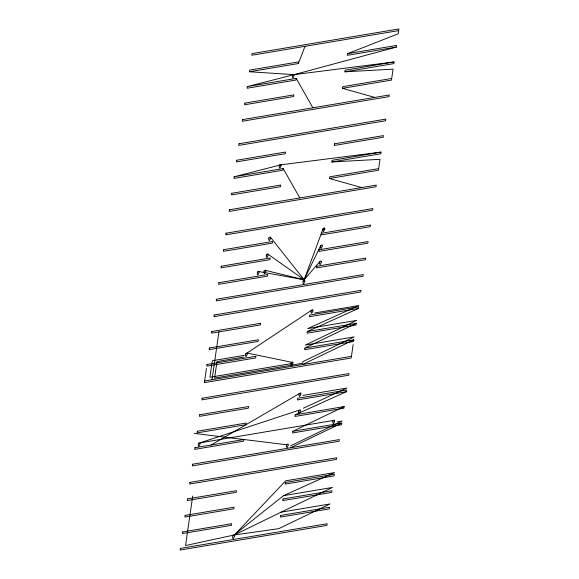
<?xml version="1.0" encoding="UTF-8"?>
<svg xmlns="http://www.w3.org/2000/svg" width="579" height="579" viewBox="0 0 579 579"><rect width="100%" height="100%" fill="white"/><g stroke="black" fill="none" stroke-linecap="round" stroke-linejoin="round"><path stroke-width="0.87" d="M298.728 411.018L298.699 410.576A0.919 0.55 -20.8 0 1 298.612 410.345L300.175 409.744A0.774 0.463 -20.8 0 1 300.298 409.925L300.154 410.735A5.406 3.235 -20.8 0 1 300.429 410.844L299.148 413.471L298.612 412.632A25.006 14.982 -20.8 0 0 298.489 412.082L298.677 411.047M206.428 368.483L204.373 382.647L351.207 357.996L353.147 344.599M234.206 176.761L233.967 178.412L282.914 170.197L283.153 168.547L234.206 176.761L281.025 164.798L381.04 152.111L380.801 153.761L331.854 161.975L332.093 160.325L381.04 152.111M247.269 86.604L247.03 88.254L295.97 80.04L296.216 78.389L247.269 86.604L294.089 74.64L396.253 47.102L396.492 45.451L347.552 53.673L347.306 55.323L396.253 47.102M249.419 71.753L249.658 70.102L298.605 61.888L298.366 63.538L249.419 71.753L294.089 74.64L394.104 61.953L393.865 63.603L344.918 71.825L345.156 70.175L394.104 61.953M192.713 496.051L185.541 545.556L233.974 535.039L278.738 528.663L330.059 503.947L281.112 512.162L232.693 535.727A0.919 0.55 -20.8 0 0 232.772 535.966L232.563 537.471A25.006 14.982 -20.8 0 1 232.693 538.014L233.228 538.854L234.538 536.241A5.406 3.235 -20.8 0 0 234.234 536.125L234.379 535.307A0.774 0.463 -20.8 0 0 234.256 535.126L285.657 480.809L334.604 472.587L283.507 495.66L233.974 535.039M212.001 379.759L218.934 331.897M292.829 431.297L292.59 432.947L341.538 424.733L341.776 423.083L292.829 431.297L344.165 406.581L343.926 408.231L294.979 416.446L295.225 414.796L346.314 391.73L346.56 390.08L297.613 398.294L297.374 399.944L346.314 391.73M304.894 348.059L304.655 349.709L353.595 341.494L353.834 339.844L304.894 348.059L356.23 323.343L355.991 324.993L307.044 333.207L307.283 331.557L358.379 308.491L358.618 306.841L309.671 315.056L309.432 316.706L358.379 308.491M361.636 187.567L329.465 178.484L329.704 176.834L378.644 168.612M374.7 97.417L342.529 88.326L342.768 86.676L391.708 78.455M257.365 272.564L257.235 273.57A25.006 14.982 -20.8 0 1 257.358 274.113L257.894 274.953L259.204 272.34A5.406 3.235 -20.8 0 0 258.9 272.224L259.045 271.406A0.774 0.463 -20.8 0 0 258.922 271.225L257.358 271.826A0.919 0.55 -20.8 0 0 257.438 272.065L257.474 272.499M268.895 238.287L268.707 239.315A25.006 14.982 -20.8 0 1 268.837 239.865L269.365 240.705L270.683 238.092A5.406 3.235 -20.8 0 0 270.379 237.976L270.523 237.158A0.774 0.463 -20.8 0 0 270.4 236.977L268.83 237.578A0.919 0.55 -20.8 0 0 268.917 237.817L268.953 238.251M266.383 255.259L266.253 256.258A25.006 14.982 -20.8 0 1 266.383 256.808L266.912 257.648L268.229 255.028A5.406 3.235 -20.8 0 0 267.918 254.912L268.077 254.167A0.774 0.463 -20.8 0 0 267.947 253.92L266.376 254.514A0.919 0.55 -20.8 0 0 266.463 254.753L266.499 255.194M264.096 271.413L263.908 272.448A25.006 14.982 -20.8 0 1 264.031 272.991L264.567 273.838L265.884 271.218A5.406 3.235 -20.8 0 0 265.573 271.102L265.732 270.357A0.774 0.463 -20.8 0 0 265.602 270.103L264.031 270.704A0.919 0.55 -20.8 0 0 264.118 270.943L264.147 271.377M291.085 364.314L291.215 363.315M259.037 271.551L304.149 279.766L323.096 228.662A0.919 0.55 -20.8 0 1 323.046 228.473L324.616 227.873A0.774 0.463 -20.8 0 1 324.739 228.054L324.587 228.871A5.406 3.235 -20.8 0 1 324.87 228.973L323.581 231.607L323.046 230.768A25.006 14.982 -20.8 0 0 322.923 230.218M298.366 63.538L304.995 46.32M265.718 270.429L304.149 279.766L320.628 245.713A0.919 0.55 -20.8 0 1 320.578 245.525L322.141 244.924A0.774 0.463 -20.8 0 1 322.264 245.105L322.119 245.916A5.406 3.235 -20.8 0 1 322.394 246.024L321.113 248.652L320.578 247.812A25.006 14.982 -20.8 0 0 320.455 247.262L320.411 247.117M268.063 254.239L304.149 279.766L319.695 261.766A0.919 0.55 -20.8 0 1 319.644 261.578L321.215 260.977A0.774 0.463 -20.8 0 1 321.338 261.158L321.142 261.954A5.406 3.235 -20.8 0 1 321.468 262.077L320.18 264.704L319.651 263.865A25.006 14.982 -20.8 0 0 319.521 263.322L319.485 263.17M291.085 364.314A25.006 14.982 -20.8 0 1 291.208 364.864L291.744 365.704L293.061 363.084A5.406 3.235 -20.8 0 0 292.75 362.968L292.894 362.157A0.774 0.463 -20.8 0 0 292.771 361.976L291.208 362.57A0.919 0.55 -20.8 0 0 291.295 362.809L291.324 363.25M319.651 262.316L319.449 263.04M320.744 246.162L320.628 245.713M311.205 311.003L311.075 312.001A25.006 14.982 -20.8 0 1 311.198 312.551L311.734 313.391L313.044 310.778A5.406 3.235 -20.8 0 0 312.74 310.662L312.884 309.845A0.774 0.463 -20.8 0 0 312.761 309.664L311.198 310.264A0.919 0.55 -20.8 0 0 311.241 310.453L247.081 353.016L245.503 353.617A0.919 0.55 -20.8 0 0 245.59 353.849L245.619 354.29M292.409 75.661L292.279 76.66A25.006 14.982 -20.8 0 1 292.402 77.21L292.938 78.049L294.219 75.422A5.406 3.235 -20.8 0 0 293.944 75.313L294.096 74.503A0.774 0.463 -20.8 0 0 293.973 74.322L292.402 74.915A0.919 0.55 -20.8 0 0 292.489 75.154L292.467 75.625M279.346 165.818L279.216 166.817A25.006 14.982 -20.8 0 1 279.339 167.36L279.874 168.207L281.22 165.601A5.406 3.235 -20.8 0 0 280.88 165.471L281.032 164.653A0.774 0.463 -20.8 0 0 280.909 164.472L279.339 165.073A0.919 0.55 -20.8 0 0 279.425 165.312L279.454 165.746M323.053 229.219L322.85 229.943M320.636 246.227L320.382 246.987M303.063 281.524L302.933 282.523A25.006 14.982 -20.8 0 1 303.056 283.073L303.591 283.913L304.909 281.3A5.406 3.235 -20.8 0 0 304.597 281.177L304.749 280.366A0.774 0.463 -20.8 0 0 304.626 280.185L303.056 280.786A0.919 0.55 -20.8 0 0 303.143 281.025L303.121 281.495M245.568 354.319L245.38 355.354A25.006 14.982 -20.8 0 1 245.503 355.904L246.039 356.744L247.356 354.131A5.406 3.235 -20.8 0 0 247.045 354.008L247.197 353.197A0.774 0.463 -20.8 0 0 247.074 353.016L291.432 362.208M332.932 421.425L332.802 422.424A25.006 14.982 -20.8 0 1 332.932 422.967L333.461 423.814L334.778 421.194A5.406 3.235 -20.8 0 0 334.474 421.078L334.619 420.26A0.774 0.463 -20.8 0 0 334.496 420.079L332.925 420.68A0.919 0.55 -20.8 0 0 333.012 420.919L333.048 421.353M323.162 229.154L323.096 228.662M319.767 262.251L319.695 261.766M311.256 310.974L311.241 310.453M211.111 445.019L299.184 393.691A0.919 0.55 -20.8 0 1 299.133 393.503L300.704 392.902A0.774 0.463 -20.8 0 1 300.827 393.083L300.675 393.901A5.406 3.235 -20.8 0 1 300.957 394.002L299.669 396.629L299.133 395.79A25.006 14.982 -20.8 0 0 299.01 395.24L299.22 393.742M302.52 364.56L353.834 339.844M290.73 445.779L342.066 421.063L337.173 421.881M290.455 447.799L341.776 423.083M281.112 512.162L332.447 487.446L283.507 495.66M303.331 408.246L346.85 388.053L302.803 395.45M347.552 53.673L398.178 33.806L398.888 28.95L252.053 53.601L251.814 55.251L398.641 30.6M298.612 410.352L200.023 442.848A0.774 0.463 -20.8 0 0 199.9 442.682L198.329 443.275A0.919 0.55 -20.8 0 0 198.416 443.514L198.206 445.019A25.006 14.982 -20.8 0 1 198.336 445.569L198.865 446.409L200.153 443.782A5.406 3.235 -20.8 0 0 199.871 443.673L200.023 442.855L332.585 420.593M342.529 88.326L391.469 80.105L393.061 69.154L344.918 71.825M329.465 178.484L378.405 170.262L379.998 159.312L331.854 161.975M314.759 312.935L358.806 305.546L307.71 328.611L356.657 320.397L305.321 345.113L354.261 336.898L302.926 361.614L302.687 363.265L214.585 378.058L216.98 361.557L243.897 357.033M307.283 331.557L356.23 323.343M244.135 355.383L212.327 360.724L209.931 377.255L290.947 363.655M204.611 380.996L351.446 356.346M295.225 414.796L344.165 406.581M194.349 433.418L286.533 444.766L286.366 446.322A25.006 14.982 -20.8 0 1 286.489 446.865L287.025 447.712L288.335 445.092A5.406 3.235 -20.8 0 0 288.031 444.976L288.183 444.231A0.774 0.463 -20.8 0 0 288.053 443.977L286.489 444.578A0.919 0.55 -20.8 0 0 286.54 444.766M270.516 237.296L304.149 279.766M296.216 78.389L312.892 107.788M283.153 168.547L299.828 197.946M180.358 548.4L180.112 550.05L326.947 525.399L327.186 523.749L180.358 548.4M182.747 531.898L182.508 533.548L231.448 525.327L231.694 523.677L182.747 531.898M185.135 515.397L184.896 517.047L233.844 508.825L234.082 507.175L185.135 515.397M187.531 498.895L187.292 500.546L236.232 492.324L236.471 490.674L187.531 498.895M189.919 482.387L189.68 484.037L336.515 459.386L336.754 457.736L189.919 482.387M192.554 464.235L192.315 465.885L339.142 441.234L339.381 439.584L192.554 464.235M194.942 447.733L194.703 449.384L243.643 441.169L243.889 439.519L194.942 447.733M197.33 431.232L197.092 432.882L246.039 424.668L246.278 423.017L197.33 431.232M199.726 414.73L199.487 416.381L248.427 408.159L248.666 406.509L199.726 414.73M202.114 398.229L201.876 399.879L348.71 375.221L348.949 373.571L202.114 398.229M207 364.495L206.761 366.145L255.708 357.931L255.947 356.28L207 364.495M209.395 347.993L209.157 349.644L258.096 341.429L258.335 339.779L209.395 347.993M211.784 331.492L211.545 333.142L260.492 324.92L260.731 323.27L211.784 331.492M214.179 314.99L213.941 316.641L360.768 291.99L361.007 290.332L214.179 314.99M216.459 299.213L216.22 300.863L363.055 276.212L363.294 274.562L216.459 299.213M218.855 282.704L218.616 284.354L267.556 276.14L267.795 274.489L218.855 282.704M221.243 266.202L221.004 267.853L269.952 259.638L270.19 257.988L221.243 266.202M223.639 249.701L223.4 251.351L272.34 243.137L272.579 241.486L223.639 249.701M226.027 233.199L225.788 234.85L372.623 210.199L372.862 208.549L226.027 233.199M229.422 209.764L229.183 211.415L376.017 186.764L376.256 185.114L229.422 209.764M231.817 193.263L231.578 194.913L280.518 186.699L280.757 185.048L231.817 193.263M236.594 160.26L236.355 161.91L285.302 153.696L285.541 152.045L236.594 160.26M238.989 143.758L238.751 145.409L385.578 120.758L385.824 119.108L238.989 143.758M242.485 119.614L242.246 121.264L389.081 96.613L389.32 94.963L242.485 119.614M244.881 103.113L244.635 104.763L293.582 96.541L293.821 94.891L244.881 103.113M280.634 515.462L280.395 517.112L329.342 508.898L329.581 507.247L280.634 515.462M283.03 498.96L282.784 500.611L331.731 492.396L331.97 490.746L283.03 498.96M285.418 482.459L285.179 484.109L334.119 475.887L334.365 474.237L285.418 482.459M316.742 266.275L316.503 267.925L365.45 259.703L365.689 258.053L316.742 266.275M319.13 249.773L318.891 251.424L367.839 243.202L368.078 241.552L319.13 249.773M321.526 233.265L321.287 234.915L370.227 226.7L370.466 225.05L321.526 233.265M334.488 143.824L334.249 145.474L383.189 137.259L383.428 135.609L334.488 143.824"/></g></svg>
